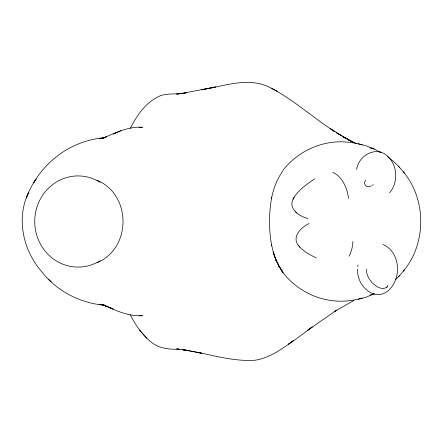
<?xml version="1.0" encoding="UTF-8"?>
<svg xmlns="http://www.w3.org/2000/svg" width="443" height="443" viewBox="0 0 443 443"><rect width="100%" height="100%" fill="white"/><g stroke="black" fill="none" stroke-linecap="round" stroke-linejoin="round"><path stroke-width="0.66" d="M357.811 266.725L357.999 264.975M366.804 269.111C364.589 277.75 379.047 293.238 387.093 286.975M387.846 285.137L387.619 286.267L386.512 287.762M356.654 169.486C358.282 155.798 375.708 145.592 386.999 155.681C397.676 164.619 398.589 182.366 389.574 192.771M26.264 198.093L28.695 192.29C15.87 218.283 23.08 250.317 41.67 271.609C56.859 291.289 80.288 303.228 104.913 305.26L99.808 304.197L106.42 306.185L102.051 304.535L113.181 308.998L102.056 304.551M365.53 180.107C362.54 184.354 367.031 188.845 371.273 185.85M26.846 196.736L29.338 190.601L32.422 184.681L36.071 179.094L33.701 182.721C48.514 157.387 75.454 139.767 104.913 137.74L99.808 138.803L106.42 136.815L102.051 138.465C115.064 133.282 128.105 126.166 142.591 127.263L139.041 127.59L140.94 127.213M293.305 198.746C287.657 208.57 299.601 216.616 307.951 218.477M130.32 128.304C136.344 116.581 144.069 104.614 155.87 98.053C164.857 91.889 176.214 95.19 186.21 92.781L176.779 94.104M293.792 197.838C298.715 189.604 307.032 184.122 314.746 178.784M293.011 199.3L294.141 197.174M282.761 171.042C277.036 179.099 273.519 188.474 271.553 198.115L271.72 197.201C268.818 213.233 268.818 229.767 271.72 245.799L271.553 244.885L273.508 252.781L276.078 260.534L273.143 251.967L275.867 259.515L279.234 266.791L275.374 258.751L278.929 265.883L283.127 272.622L278.354 265.307L282.761 271.958M403.351 271.16C426.531 243.423 426.531 199.577 403.351 171.84M395.494 279.666L399.564 275.54M398.445 276.853L404.354 269.986M99.138 261.331L100.151 260.667M309.131 223.516C301.312 226.993 291.189 237.238 298.671 245.749M353.819 300.515L334.869 311.279L336.636 310.144L307.364 330.506L312.199 326.984L296.328 338.862L288.205 344.372L293.847 340.368C282.18 348.874 269.793 357.922 255.162 360.22C230.565 361.925 206.754 353.032 182.627 349.699L186.21 350.219L176.818 348.907M372.336 185.318L373.399 184.781M358.121 299.346L365.309 297.452L374.296 293.825M97.072 262.765C131.671 248.163 131.671 194.837 97.072 180.235M372.281 294.828L374.108 293.919M116.216 132.667L113.181 134.002L120.928 130.641M182.627 93.301L215.531 86.972L201.847 89.724C223.239 86.363 246.557 77.143 267.705 86.391C292.098 98.257 312.116 117.179 334.869 131.721L330.4 128.664L341.531 135.768L336.636 132.856L353.819 142.485L348.071 139.8L356.526 143.704M176.768 94.11L179.343 93.766M176.768 348.89L179.343 349.234C169.503 349.521 159.231 348.641 151.257 342.195C142.269 334.814 135.375 325.118 130.32 314.696M140.94 315.787L139.074 315.46L142.591 315.737C130.547 316.446 119.017 312.116 108.325 307.049M198.918 352.739L201.847 353.276L182.627 349.699M358.121 143.654L365.309 145.548L372.281 148.172L380.897 152.464L378.975 151.5M383.051 244.481C399.647 251.663 401.862 276.388 390.084 288.858C375.935 304.147 356.017 285.724 357.728 269.006M316.23 257.909C309.685 254.67 302.818 251.181 298.272 245.267M372.281 148.172L374.296 149.175M353.819 142.485L342.555 136.605L347.877 139.395M271.875 88.423L277.368 91.363M99.138 181.669L100.151 182.333M387.697 156.828L393.03 160.986L398.445 166.147L404.354 173.014M295.547 211.881L296.832 212.928M48.398 279.134L51.36 281.809M139.623 330.096L146.65 338.225M398.445 166.147L399.564 167.46M299.324 246.546L299.8 247.128M352.955 241.374A26.552 16.092 -90 0 1 349.095 256.237M332.776 172.449A26.552 16.092 78.6 0 1 348.541 198.508M98.844 261.503A45.579 43.336 -90 0 1 34.737 221.5A45.579 43.336 -90 0 1 98.844 181.497M282.922 170.278A79.69 75.775 -90 0 1 362.313 145.038M369.96 147.879A79.69 75.775 -90 0 1 371.827 148.721M371.827 294.279A79.69 75.775 -90 0 1 369.96 295.121M362.313 297.962A79.69 75.775 -90 0 1 281.776 271.254"/></g></svg>
